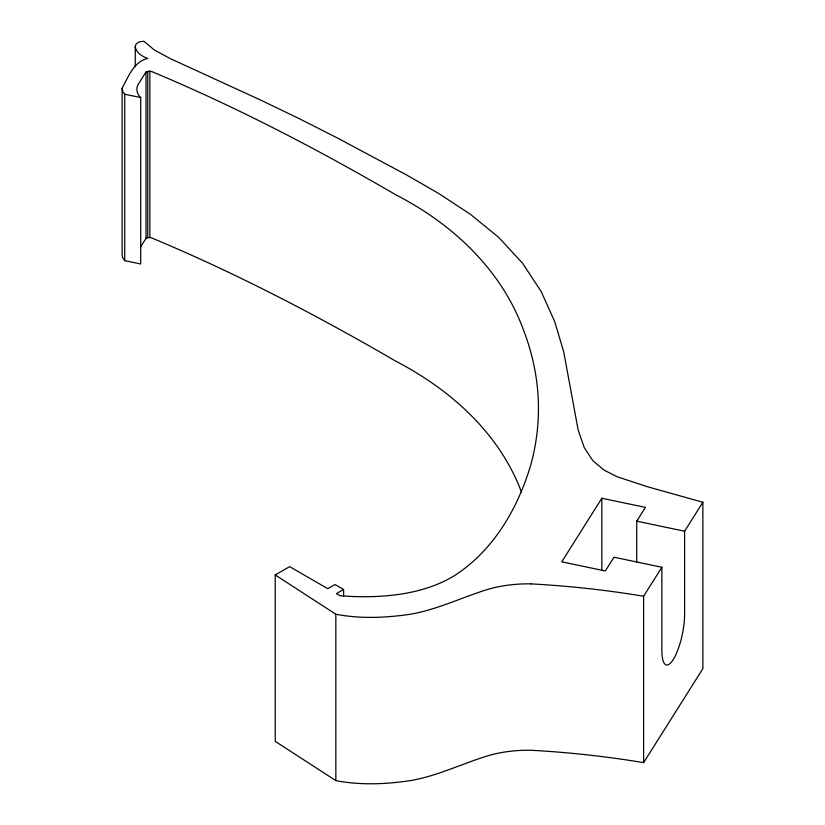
<?xml version="1.0" encoding="UTF-8"?>
<svg xmlns="http://www.w3.org/2000/svg" width="825" height="825" viewBox="0 0 825 825"><rect width="100%" height="100%" fill="white"/><g stroke="black" fill="none" stroke-linecap="round" stroke-linejoin="round"><path stroke-width="1.24" d="M343.602 589.483L335.002 584.523L327.793 588.679L289.637 566.641L275.22 574.963L275.22 741.355L335.847 780.625C358.009 784.915 380.913 784.431 403.239 781.605C433.692 778.212 461.041 763.641 490.081 755.123A90.162 52.057 0 0 1 531.228 750.276C568.858 752.328 606.437 756.453 643.624 762.63L702.869 668.652L702.869 502.26L647.058 486.626L617.1 476.747L603.972 470.044L592.886 460.752L584.296 447.707L578.17 430.042L563.722 351.873L554.699 321.564L541.21 291.596L522.524 263.196L498.578 237.26L470.209 214.16L438.879 193.586L405.972 174.622L336.332 137.435L298.877 118.48L260.762 100.124L170.362 58.647L154.327 49.985L143.911 41.25L139.507 41.858L136.311 43.704L135.259 46.241A25.864 14.933 0 0 0 147.737 58.441C133.66 61.617 128.329 76.931 122.131 88.172L122.131 254.564L122.647 257.699L124.73 260.618L140.724 263.99L140.724 97.597A28.339 16.366 0 0 1 138.569 83.779L145.994 71.992L149.851 71.136L151.821 71.6C236.094 106.807 317.223 149.078 396.134 194.978C452.585 224.029 501.631 269.734 523.669 330.474A626.206 361.536 0 0 1 531.073 463.877C518.44 507.148 494.505 548.996 456.349 574.437A113.283 65.402 0 0 1 407.798 592.917C385.481 597.125 362.629 597.475 340.024 595.743L336.394 593.649L343.602 589.483L343.602 595.887M124.73 260.618L124.73 94.225L122.657 91.307L122.131 88.172M135.259 66.722L135.259 46.241M140.59 246.953L145.994 238.384L145.994 71.992M145.994 238.384L147.737 237.672L147.737 71.28M521.565 492.308C499.507 433.383 450.842 389.843 396.134 361.371C317.223 315.47 236.094 273.199 151.821 237.992L149.851 237.528L149.851 71.136M335.847 780.625L335.847 614.233L275.22 574.963M636.725 562.124L636.725 521.163L645.408 507.396L601.837 498.248L561.763 561.815L605.333 570.972L614.006 557.205L661.877 567.27L661.877 650.461A33.217 9.281 -78.1 0 0 673.241 659.567A33.217 9.281 -78.1 0 0 684.606 614.419L684.606 531.228L702.869 502.26M643.624 762.63L643.624 596.238L661.877 567.27M147.737 237.672L149.851 237.528M531.228 583.883C568.858 585.936 606.437 590.061 643.624 596.238M335.847 614.233C358.009 618.523 380.913 618.038 403.239 615.213C433.692 611.82 461.041 597.248 490.081 588.73A90.162 52.057 0 0 1 531.228 583.883M636.725 521.163L684.606 531.228M124.73 94.225L140.724 97.597M601.837 498.248L601.837 570.085"/></g></svg>
